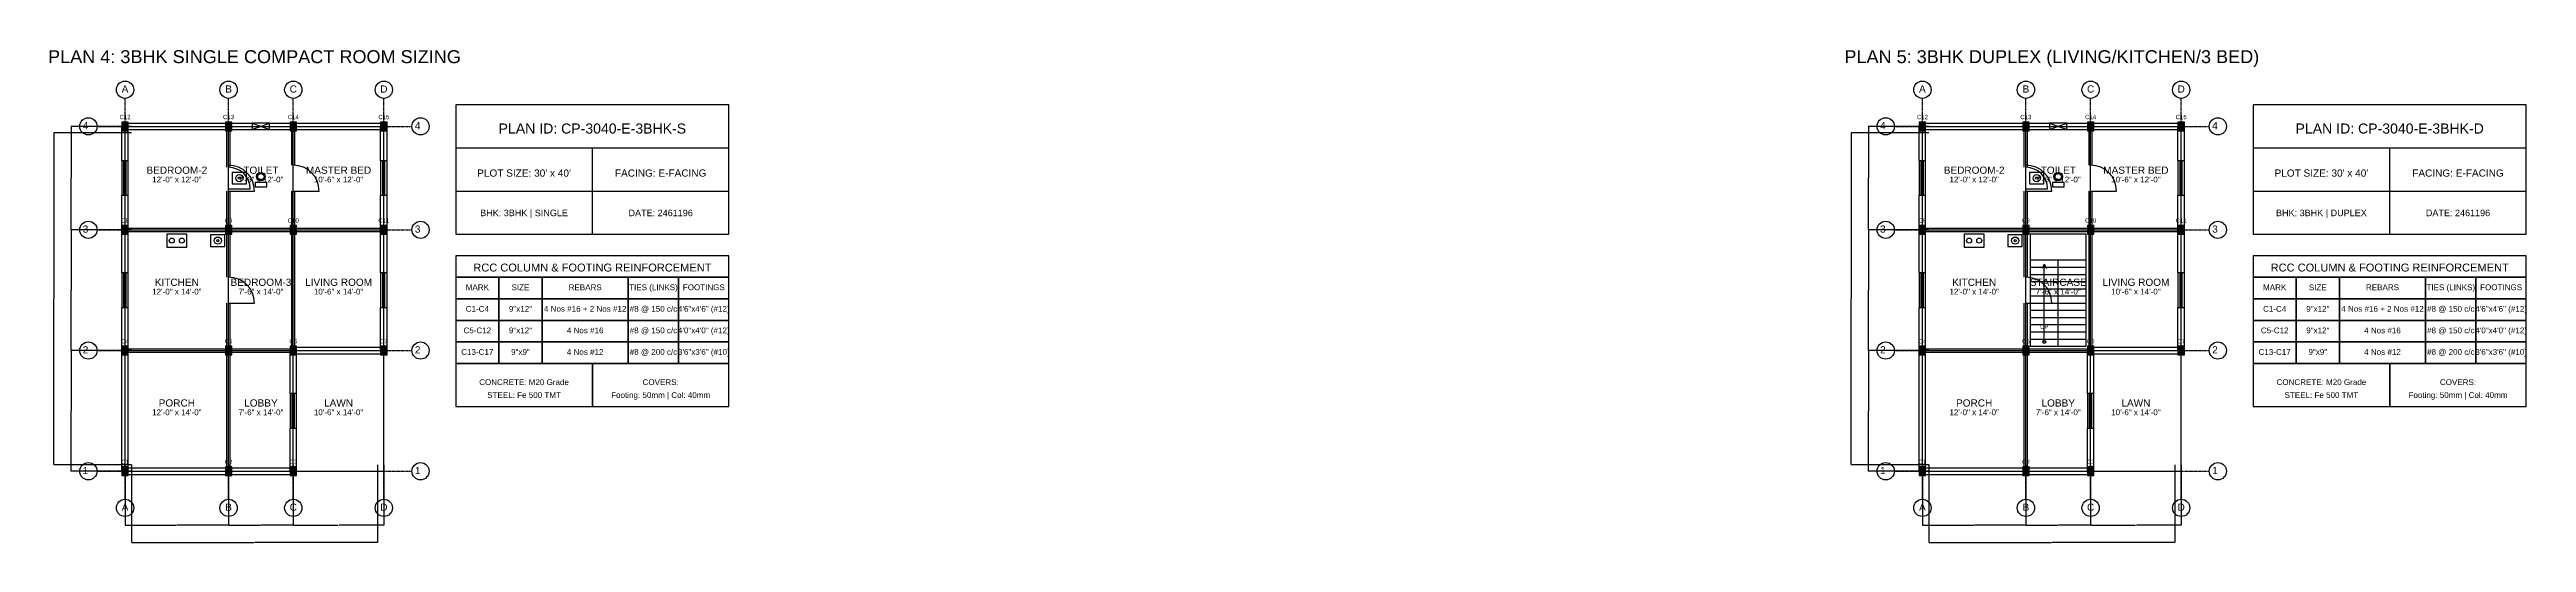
# Model space of a CAD drawing. Header units: inches. Extents: x -134 to 23580, y -99 to 23207.
# Drawn here: x 7395 to 10840, y -99 to 587 of the extents above; entities that cross this region are included whole.
import ezdxf
from ezdxf.enums import TextEntityAlignment as Align

# ---------------------------------------------------------------- set-up
doc = ezdxf.new("R2010")
doc.units = ezdxf.units.IN
doc.header["$MEASUREMENT"] = 0
doc.linetypes.add('CENTER', pattern=[2, 1.25, -0.25, 0.25, -0.25])
for name, color, linetype in [('A-COL-HATCH', 251, 'Continuous'), ('A-COLUMN', 1, 'Continuous'), ('A-DIM', 5, 'Continuous'), ('A-DOOR', 30, 'Continuous'), ('A-FIXTURE', 8, 'Continuous'), ('A-STAIR', 6, 'Continuous'), ('A-TEXT', 2, 'Continuous'), ('A-WALL-EXT', 7, 'Continuous'), ('A-WALL-INT', 9, 'Continuous'), ('A-WINDOW', 4, 'Continuous'), ('S-BEAM-FRAMING', 2, 'Continuous'), ('S-BUBBLE', 4, 'Continuous'), ('S-GRID-CENTER', 8, 'CENTER'), ('S-TABLE', 7, 'Continuous'), ('S-TEXT', 3, 'Continuous')]:
    doc.layers.add(name, color=color, linetype=linetype)
doc.styles.get("Standard").update_dxf_attribs({"font": 'arial.ttf'})
doc.dimstyles.get("Standard").update_dxf_attribs({"dimtxt": 0.18, "dimasz": 0.18, "dimexe": 0.18, "dimexo": 0.0625, "dimgap": 0.09, "dimtad": 0, "dimtih": 1, "dimtoh": 1, "dimdec": 4, "dimzin": 0, "dimdsep": 46, "dimtxsty": 'Standard', "dimcen": 0.09, "dimadec": 0, "dimazin": 0, "dimtfac": 1, "dimtdec": 4, "dimtofl": 0, "dimtmove": 0, "dimatfit": 3, "dimfxl": 1, "dimtolj": 1, "dimtzin": 0, "dimarcsym": 0})

# ---------------------------------------------------------------- blocks, each defined once
blk = doc.blocks.new('*D75')
at = {"layer": 'A-DIM', "color": 0, "lineweight": -2, "transparency": 16777216}
for p, q in [((7500, 8.9), (7500, -75.2)), ((7644, 8.9), (7644, -75.2)), ((7500.2, -75), (7571.4, -75)), ((7643.8, -75), (7572.6, -75))]:
    blk.add_line(p, q, dxfattribs=at)
at = {"layer": 'A-DIM', "color": 0, "transparency": 16777216}
for points in [[(7500.2, -75), (7500.2, -75), (7500, -75)], [(7643.8, -75), (7643.8, -75), (7644, -75)]]:
    blk.add_solid(points, dxfattribs=at)
at = {"layer": 'Defpoints', "color": 0, "transparency": 16777216}
for p in [(7500, 9), (7644, 9), (7644, -75)]:
    blk.add_point(p, dxfattribs=at)
at = {"layer": 'A-DIM', "color": 0, "transparency": 16777216, "insert": (7572, -75), "char_height": 0.18, "attachment_point": 5}
blk.add_mtext('\\A1;144.0000', dxfattribs=at)
blk = doc.blocks.new('*D76')
at = {"layer": 'A-DIM', "color": 0, "lineweight": -2, "transparency": 16777216}
for p, q in [((7644, 8.9), (7644, -75.2)), ((7734, 8.9), (7734, -75.2)), ((7644.2, -75), (7688.5, -75)), ((7733.8, -75), (7689.5, -75))]:
    blk.add_line(p, q, dxfattribs=at)
at = {"layer": 'A-DIM', "color": 0, "transparency": 16777216}
for points in [[(7644.2, -75), (7644.2, -75), (7644, -75)], [(7733.8, -75), (7733.8, -75), (7734, -75)]]:
    blk.add_solid(points, dxfattribs=at)
at = {"layer": 'Defpoints', "color": 0, "transparency": 16777216}
for p in [(7644, 9), (7734, 9), (7734, -75)]:
    blk.add_point(p, dxfattribs=at)
at = {"layer": 'A-DIM', "color": 0, "transparency": 16777216, "insert": (7689, -75), "char_height": 0.18, "attachment_point": 5}
blk.add_mtext('\\A1;90.0000', dxfattribs=at)
blk = doc.blocks.new('*D77')
at = {"layer": 'A-DIM', "color": 0, "lineweight": -2, "transparency": 16777216}
for p, q in [((7734, 8.9), (7734, -75.2)), ((7860, 8.9), (7860, -75.2)), ((7734.2, -75), (7796.4, -75)), ((7859.8, -75), (7797.6, -75))]:
    blk.add_line(p, q, dxfattribs=at)
at = {"layer": 'A-DIM', "color": 0, "transparency": 16777216}
for points in [[(7734.2, -75), (7734.2, -75), (7734, -75)], [(7859.8, -75), (7859.8, -75), (7860, -75)]]:
    blk.add_solid(points, dxfattribs=at)
at = {"layer": 'Defpoints', "color": 0, "transparency": 16777216}
for p in [(7734, 9), (7860, 9), (7860, -75)]:
    blk.add_point(p, dxfattribs=at)
at = {"layer": 'A-DIM', "color": 0, "transparency": 16777216, "insert": (7797, -75), "char_height": 0.18, "attachment_point": 5}
blk.add_mtext('\\A1;126.0000', dxfattribs=at)
blk = doc.blocks.new('*D78')
at = {"layer": 'A-DIM', "color": 0, "lineweight": -2, "transparency": 16777216}
for p, q in [((7509, 8.9), (7509, -99.2)), ((7851, 8.9), (7851, -99.2)), ((7509.2, -99), (7679.4, -99)), ((7850.8, -99), (7680.6, -99))]:
    blk.add_line(p, q, dxfattribs=at)
at = {"layer": 'A-DIM', "color": 0, "transparency": 16777216}
for points in [[(7509.2, -99), (7509.2, -99), (7509, -99)], [(7850.8, -99), (7850.8, -99), (7851, -99)]]:
    blk.add_solid(points, dxfattribs=at)
at = {"layer": 'Defpoints', "color": 0, "transparency": 16777216}
for p in [(7509, 9), (7851, 9), (7851, -99)]:
    blk.add_point(p, dxfattribs=at)
at = {"layer": 'A-DIM', "color": 0, "transparency": 16777216, "insert": (7680, -99), "char_height": 0.18, "attachment_point": 5}
blk.add_mtext('\\A1;342.0000', dxfattribs=at)
blk = doc.blocks.new('*D79')
at = {"layer": 'A-DIM', "color": 0, "lineweight": -2, "transparency": 16777216}
for p, q in [((7508.9, 168), (7424.8, 168)), ((7425, 167.8), (7425, 84.2)), ((7425, 0.2), (7425, 83.8)), ((7508.9, 0), (7424.8, 0))]:
    blk.add_line(p, q, dxfattribs=at)
at = {"layer": 'A-DIM', "color": 0, "transparency": 16777216}
for points in [[(7425, 167.8), (7425, 167.8), (7425, 168)], [(7425, 0.2), (7425, 0.2), (7425, 0)]]:
    blk.add_solid(points, dxfattribs=at)
at = {"layer": 'Defpoints', "color": 0, "transparency": 16777216}
for p in [(7425, 168), (7509, 168), (7509, 0)]:
    blk.add_point(p, dxfattribs=at)
at = {"layer": 'A-DIM', "color": 0, "transparency": 16777216, "insert": (7425, 84), "char_height": 0.18, "attachment_point": 5}
blk.add_mtext('\\A1;168.0000', dxfattribs=at)
blk = doc.blocks.new('*D80')
at = {"layer": 'A-DIM', "color": 0, "lineweight": -2, "transparency": 16777216}
for p, q in [((7508.9, 336), (7424.8, 336)), ((7425, 335.8), (7425, 252.2)), ((7425, 168.2), (7425, 251.8)), ((7508.9, 168), (7424.8, 168))]:
    blk.add_line(p, q, dxfattribs=at)
at = {"layer": 'A-DIM', "color": 0, "transparency": 16777216}
for points in [[(7425, 335.8), (7425, 335.8), (7425, 336)], [(7425, 168.2), (7425, 168.2), (7425, 168)]]:
    blk.add_solid(points, dxfattribs=at)
at = {"layer": 'Defpoints', "color": 0, "transparency": 16777216}
for p in [(7425, 336), (7509, 336), (7509, 168)]:
    blk.add_point(p, dxfattribs=at)
at = {"layer": 'A-DIM', "color": 0, "transparency": 16777216, "insert": (7425, 252), "char_height": 0.18, "attachment_point": 5}
blk.add_mtext('\\A1;168.0000', dxfattribs=at)
blk = doc.blocks.new('*D81')
at = {"layer": 'A-DIM', "color": 0, "lineweight": -2, "transparency": 16777216}
for p, q in [((7508.9, 480), (7424.8, 480)), ((7425, 479.8), (7425, 408.2)), ((7425, 336.2), (7425, 407.8)), ((7508.9, 336), (7424.8, 336))]:
    blk.add_line(p, q, dxfattribs=at)
at = {"layer": 'A-DIM', "color": 0, "transparency": 16777216}
for points in [[(7425, 479.8), (7425, 479.8), (7425, 480)], [(7425, 336.2), (7425, 336.2), (7425, 336)]]:
    blk.add_solid(points, dxfattribs=at)
at = {"layer": 'Defpoints', "color": 0, "transparency": 16777216}
for p in [(7425, 480), (7509, 480), (7509, 336)]:
    blk.add_point(p, dxfattribs=at)
at = {"layer": 'A-DIM', "color": 0, "transparency": 16777216, "insert": (7425, 408), "char_height": 0.18, "attachment_point": 5}
blk.add_mtext('\\A1;144.0000', dxfattribs=at)
blk = doc.blocks.new('*D82')
at = {"layer": 'A-DIM', "color": 0, "lineweight": -2, "transparency": 16777216}
for p, q in [((7508.9, 471), (7400.8, 471)), ((7401, 470.8), (7401, 240.2)), ((7401, 9.2), (7401, 239.8)), ((7508.9, 9), (7400.8, 9))]:
    blk.add_line(p, q, dxfattribs=at)
at = {"layer": 'A-DIM', "color": 0, "transparency": 16777216}
for points in [[(7401, 470.8), (7401, 470.8), (7401, 471)], [(7401, 9.2), (7401, 9.2), (7401, 9)]]:
    blk.add_solid(points, dxfattribs=at)
at = {"layer": 'Defpoints', "color": 0, "transparency": 16777216}
for p in [(7401, 471), (7509, 471), (7509, 9)]:
    blk.add_point(p, dxfattribs=at)
at = {"layer": 'A-DIM', "color": 0, "transparency": 16777216, "insert": (7401, 240), "char_height": 0.18, "attachment_point": 5}
blk.add_mtext('\\A1;462.0000', dxfattribs=at)
blk = doc.blocks.new('*D83')
at = {"layer": 'A-DIM', "color": 0, "lineweight": -2, "transparency": 16777216}
for p, q in [((10000, 8.9), (10000, -75.2)), ((10144, 8.9), (10144, -75.2)), ((10000.2, -75), (10071.4, -75)), ((10143.8, -75), (10072.6, -75))]:
    blk.add_line(p, q, dxfattribs=at)
at = {"layer": 'A-DIM', "color": 0, "transparency": 16777216}
for points in [[(10000.2, -75), (10000.2, -75), (10000, -75)], [(10143.8, -75), (10143.8, -75), (10144, -75)]]:
    blk.add_solid(points, dxfattribs=at)
at = {"layer": 'Defpoints', "color": 0, "transparency": 16777216}
for p in [(10000, 9), (10144, 9), (10144, -75)]:
    blk.add_point(p, dxfattribs=at)
at = {"layer": 'A-DIM', "color": 0, "transparency": 16777216, "insert": (10072, -75), "char_height": 0.18, "attachment_point": 5}
blk.add_mtext('\\A1;144.0000', dxfattribs=at)
blk = doc.blocks.new('*D84')
at = {"layer": 'A-DIM', "color": 0, "lineweight": -2, "transparency": 16777216}
for p, q in [((10144, 8.9), (10144, -75.2)), ((10234, 8.9), (10234, -75.2)), ((10144.2, -75), (10188.5, -75)), ((10233.8, -75), (10189.5, -75))]:
    blk.add_line(p, q, dxfattribs=at)
at = {"layer": 'A-DIM', "color": 0, "transparency": 16777216}
for points in [[(10144.2, -75), (10144.2, -75), (10144, -75)], [(10233.8, -75), (10233.8, -75), (10234, -75)]]:
    blk.add_solid(points, dxfattribs=at)
at = {"layer": 'Defpoints', "color": 0, "transparency": 16777216}
for p in [(10144, 9), (10234, 9), (10234, -75)]:
    blk.add_point(p, dxfattribs=at)
at = {"layer": 'A-DIM', "color": 0, "transparency": 16777216, "insert": (10189, -75), "char_height": 0.18, "attachment_point": 5}
blk.add_mtext('\\A1;90.0000', dxfattribs=at)
blk = doc.blocks.new('*D85')
at = {"layer": 'A-DIM', "color": 0, "lineweight": -2, "transparency": 16777216}
for p, q in [((10234, 8.9), (10234, -75.2)), ((10360, 8.9), (10360, -75.2)), ((10234.2, -75), (10296.4, -75)), ((10359.8, -75), (10297.6, -75))]:
    blk.add_line(p, q, dxfattribs=at)
at = {"layer": 'A-DIM', "color": 0, "transparency": 16777216}
for points in [[(10234.2, -75), (10234.2, -75), (10234, -75)], [(10359.8, -75), (10359.8, -75), (10360, -75)]]:
    blk.add_solid(points, dxfattribs=at)
at = {"layer": 'Defpoints', "color": 0, "transparency": 16777216}
for p in [(10234, 9), (10360, 9), (10360, -75)]:
    blk.add_point(p, dxfattribs=at)
at = {"layer": 'A-DIM', "color": 0, "transparency": 16777216, "insert": (10297, -75), "char_height": 0.18, "attachment_point": 5}
blk.add_mtext('\\A1;126.0000', dxfattribs=at)
blk = doc.blocks.new('*D86')
at = {"layer": 'A-DIM', "color": 0, "lineweight": -2, "transparency": 16777216}
for p, q in [((10009, 8.9), (10009, -99.2)), ((10351, 8.9), (10351, -99.2)), ((10009.2, -99), (10179.4, -99)), ((10350.8, -99), (10180.6, -99))]:
    blk.add_line(p, q, dxfattribs=at)
at = {"layer": 'A-DIM', "color": 0, "transparency": 16777216}
for points in [[(10009.2, -99), (10009.2, -99), (10009, -99)], [(10350.8, -99), (10350.8, -99), (10351, -99)]]:
    blk.add_solid(points, dxfattribs=at)
at = {"layer": 'Defpoints', "color": 0, "transparency": 16777216}
for p in [(10009, 9), (10351, 9), (10351, -99)]:
    blk.add_point(p, dxfattribs=at)
at = {"layer": 'A-DIM', "color": 0, "transparency": 16777216, "insert": (10180, -99), "char_height": 0.18, "attachment_point": 5}
blk.add_mtext('\\A1;342.0000', dxfattribs=at)
blk = doc.blocks.new('*D87')
at = {"layer": 'A-DIM', "color": 0, "lineweight": -2, "transparency": 16777216}
for p, q in [((10008.9, 168), (9924.8, 168)), ((9925, 167.8), (9925, 84.2)), ((9925, 0.2), (9925, 83.8)), ((10008.9, 0), (9924.8, 0))]:
    blk.add_line(p, q, dxfattribs=at)
at = {"layer": 'A-DIM', "color": 0, "transparency": 16777216}
for points in [[(9925, 167.8), (9925, 167.8), (9925, 168)], [(9925, 0.2), (9925, 0.2), (9925, 0)]]:
    blk.add_solid(points, dxfattribs=at)
at = {"layer": 'Defpoints', "color": 0, "transparency": 16777216}
for p in [(9925, 168), (10009, 168), (10009, 0)]:
    blk.add_point(p, dxfattribs=at)
at = {"layer": 'A-DIM', "color": 0, "transparency": 16777216, "insert": (9925, 84), "char_height": 0.18, "attachment_point": 5}
blk.add_mtext('\\A1;168.0000', dxfattribs=at)
blk = doc.blocks.new('*D88')
at = {"layer": 'A-DIM', "color": 0, "lineweight": -2, "transparency": 16777216}
for p, q in [((10008.9, 336), (9924.8, 336)), ((9925, 335.8), (9925, 252.2)), ((9925, 168.2), (9925, 251.8)), ((10008.9, 168), (9924.8, 168))]:
    blk.add_line(p, q, dxfattribs=at)
at = {"layer": 'A-DIM', "color": 0, "transparency": 16777216}
for points in [[(9925, 335.8), (9925, 335.8), (9925, 336)], [(9925, 168.2), (9925, 168.2), (9925, 168)]]:
    blk.add_solid(points, dxfattribs=at)
at = {"layer": 'Defpoints', "color": 0, "transparency": 16777216}
for p in [(9925, 336), (10009, 336), (10009, 168)]:
    blk.add_point(p, dxfattribs=at)
at = {"layer": 'A-DIM', "color": 0, "transparency": 16777216, "insert": (9925, 252), "char_height": 0.18, "attachment_point": 5}
blk.add_mtext('\\A1;168.0000', dxfattribs=at)
blk = doc.blocks.new('*D89')
at = {"layer": 'A-DIM', "color": 0, "lineweight": -2, "transparency": 16777216}
for p, q in [((10008.9, 480), (9924.8, 480)), ((9925, 479.8), (9925, 408.2)), ((9925, 336.2), (9925, 407.8)), ((10008.9, 336), (9924.8, 336))]:
    blk.add_line(p, q, dxfattribs=at)
at = {"layer": 'A-DIM', "color": 0, "transparency": 16777216}
for points in [[(9925, 479.8), (9925, 479.8), (9925, 480)], [(9925, 336.2), (9925, 336.2), (9925, 336)]]:
    blk.add_solid(points, dxfattribs=at)
at = {"layer": 'Defpoints', "color": 0, "transparency": 16777216}
for p in [(9925, 480), (10009, 480), (10009, 336)]:
    blk.add_point(p, dxfattribs=at)
at = {"layer": 'A-DIM', "color": 0, "transparency": 16777216, "insert": (9925, 408), "char_height": 0.18, "attachment_point": 5}
blk.add_mtext('\\A1;144.0000', dxfattribs=at)
blk = doc.blocks.new('*D90')
at = {"layer": 'A-DIM', "color": 0, "lineweight": -2, "transparency": 16777216}
for p, q in [((10008.9, 471), (9900.8, 471)), ((9901, 470.8), (9901, 240.2)), ((9901, 9.2), (9901, 239.8)), ((10008.9, 9), (9900.8, 9))]:
    blk.add_line(p, q, dxfattribs=at)
at = {"layer": 'A-DIM', "color": 0, "transparency": 16777216}
for points in [[(9901, 470.8), (9901, 470.8), (9901, 471)], [(9901, 9.2), (9901, 9.2), (9901, 9)]]:
    blk.add_solid(points, dxfattribs=at)
at = {"layer": 'Defpoints', "color": 0, "transparency": 16777216}
for p in [(9901, 471), (10009, 471), (10009, 9)]:
    blk.add_point(p, dxfattribs=at)
at = {"layer": 'A-DIM', "color": 0, "transparency": 16777216, "insert": (9901, 240), "char_height": 0.18, "attachment_point": 5}
blk.add_mtext('\\A1;462.0000', dxfattribs=at)

msp = doc.modelspace()

# ---------------------------------------------------------------- linework, layer by layer
at = {"layer": 'A-COL-HATCH'}
for points in [[(7495.5, 474), (7504.5, 474), (7495.5, 486), (7504.5, 486)], [(7639.5, 474), (7648.5, 474), (7639.5, 486), (7648.5, 486)], [(7729.5, 474), (7738.5, 474), (7729.5, 486), (7738.5, 486)], [(7855.5, 474), (7864.5, 474), (7855.5, 486), (7864.5, 486)], [(9995.5, 474), (10004.5, 474), (9995.5, 486), (10004.5, 486)], [(10139.5, 474), (10148.5, 474), (10139.5, 486), (10148.5, 486)], [(10229.5, 474), (10238.5, 474), (10229.5, 486), (10238.5, 486)], [(10355.5, 474), (10364.5, 474), (10355.5, 486), (10364.5, 486)], [(7495.5, 330), (7504.5, 330), (7495.5, 342), (7504.5, 342)], [(7639.5, 330), (7648.5, 330), (7639.5, 342), (7648.5, 342)], [(7729.5, 330), (7738.5, 330), (7729.5, 342), (7738.5, 342)], [(7855.5, 330), (7864.5, 330), (7855.5, 342), (7864.5, 342)], [(9995.5, 330), (10004.5, 330), (9995.5, 342), (10004.5, 342)], [(10139.5, 330), (10148.5, 330), (10139.5, 342), (10148.5, 342)], [(10229.5, 330), (10238.5, 330), (10229.5, 342), (10238.5, 342)], [(10355.5, 330), (10364.5, 330), (10355.5, 342), (10364.5, 342)], [(7495.5, 162), (7504.5, 162), (7495.5, 174), (7504.5, 174)], [(7639.5, 162), (7648.5, 162), (7639.5, 174), (7648.5, 174)], [(7729.5, 162), (7738.5, 162), (7729.5, 174), (7738.5, 174)], [(7855.5, 162), (7864.5, 162), (7855.5, 174), (7864.5, 174)], [(9995.5, 162), (10004.5, 162), (9995.5, 174), (10004.5, 174)], [(10139.5, 162), (10148.5, 162), (10139.5, 174), (10148.5, 174)], [(10229.5, 162), (10238.5, 162), (10229.5, 174), (10238.5, 174)], [(10355.5, 162), (10364.5, 162), (10355.5, 174), (10364.5, 174)], [(7495.5, -6), (7504.5, -6), (7495.5, 6), (7504.5, 6)], [(7639.5, -6), (7648.5, -6), (7639.5, 6), (7648.5, 6)], [(7729.5, -6), (7738.5, -6), (7729.5, 6), (7738.5, 6)], [(9995.5, -6), (10004.5, -6), (9995.5, 6), (10004.5, 6)], [(10139.5, -6), (10148.5, -6), (10139.5, 6), (10148.5, 6)], [(10229.5, -6), (10238.5, -6), (10229.5, 6), (10238.5, 6)]]:
    msp.add_solid(points, dxfattribs=at)
at = {"layer": 'A-COLUMN'}
for points in [[(7495.5, 474), (7504.5, 474), (7504.5, 486), (7495.5, 486)], [(7639.5, 474), (7648.5, 474), (7648.5, 486), (7639.5, 486)], [(7729.5, 474), (7738.5, 474), (7738.5, 486), (7729.5, 486)], [(7855.5, 474), (7864.5, 474), (7864.5, 486), (7855.5, 486)], [(9995.5, 474), (10004.5, 474), (10004.5, 486), (9995.5, 486)], [(10139.5, 474), (10148.5, 474), (10148.5, 486), (10139.5, 486)], [(10229.5, 474), (10238.5, 474), (10238.5, 486), (10229.5, 486)], [(10355.5, 474), (10364.5, 474), (10364.5, 486), (10355.5, 486)], [(7495.5, 330), (7504.5, 330), (7504.5, 342), (7495.5, 342)], [(7639.5, 330), (7648.5, 330), (7648.5, 342), (7639.5, 342)], [(7729.5, 330), (7738.5, 330), (7738.5, 342), (7729.5, 342)], [(7855.5, 330), (7864.5, 330), (7864.5, 342), (7855.5, 342)], [(9995.5, 330), (10004.5, 330), (10004.5, 342), (9995.5, 342)], [(10139.5, 330), (10148.5, 330), (10148.5, 342), (10139.5, 342)], [(10229.5, 330), (10238.5, 330), (10238.5, 342), (10229.5, 342)], [(10355.5, 330), (10364.5, 330), (10364.5, 342), (10355.5, 342)], [(7495.5, 162), (7504.5, 162), (7504.5, 174), (7495.5, 174)], [(7639.5, 162), (7648.5, 162), (7648.5, 174), (7639.5, 174)], [(7729.5, 162), (7738.5, 162), (7738.5, 174), (7729.5, 174)], [(7855.5, 162), (7864.5, 162), (7864.5, 174), (7855.5, 174)], [(9995.5, 162), (10004.5, 162), (10004.5, 174), (9995.5, 174)], [(10139.5, 162), (10148.5, 162), (10148.5, 174), (10139.5, 174)], [(10229.5, 162), (10238.5, 162), (10238.5, 174), (10229.5, 174)], [(10355.5, 162), (10364.5, 162), (10364.5, 174), (10355.5, 174)], [(7495.5, -6), (7504.5, -6), (7504.5, 6), (7495.5, 6)], [(7639.5, -6), (7648.5, -6), (7648.5, 6), (7639.5, 6)], [(7729.5, -6), (7738.5, -6), (7738.5, 6), (7729.5, 6)], [(9995.5, -6), (10004.5, -6), (10004.5, 6), (9995.5, 6)], [(10139.5, -6), (10148.5, -6), (10148.5, 6), (10139.5, 6)], [(10229.5, -6), (10238.5, -6), (10238.5, 6), (10229.5, 6)]]:
    msp.add_lwpolyline(points, close=True, dxfattribs=at)
at = {"layer": 'A-DOOR'}
for p, q in [((7644, 393), (7674, 393)), ((7644, 390), (7680, 390)), ((7734, 390), (7770, 390)), ((10144, 393), (10174, 393)), ((10144, 390), (10180, 390)), ((10234, 390), (10270, 390)), ((7644, 234), (7680, 234)), ((7644, 234), (7680, 234)), ((10144, 234), (10180, 234))]:
    msp.add_line(p, q, dxfattribs=at)
for centre, radius in [((7644, 390), 36), ((7644, 393), 30), ((7734, 390), 36), ((10144, 390), 36), ((10144, 393), 30), ((10234, 390), 36), ((7644, 234), 36), ((7644, 234), 36), ((10144, 234), 36)]:
    msp.add_arc(centre, radius, 0, 90, dxfattribs=at)
at = {"layer": 'A-FIXTURE'}
for points in [[(7649, 400), (7669, 400), (7669, 416), (7649, 416)], [(10149, 400), (10169, 400), (10169, 416), (10149, 416)], [(7681, 396), (7697, 396), (7697, 402), (7681, 402)], [(10181, 396), (10197, 396), (10197, 402), (10181, 402)], [(7558, 312), (7586, 312), (7586, 330), (7558, 330)], [(7619, 313), (7639, 313), (7639, 329), (7619, 329)], [(10058, 312), (10086, 312), (10086, 330), (10058, 330)], [(10119, 313), (10139, 313), (10139, 329), (10119, 329)]]:
    msp.add_lwpolyline(points, close=True, dxfattribs=at)
for centre, radius in [((7689, 410), 6), ((7689, 410), 4.5), ((10189, 410), 6), ((10189, 410), 4.5), ((7659, 408), 5), ((7659, 408), 1.5), ((10159, 408), 5), ((10159, 408), 1.5), ((7565, 321), 3.5), ((7579, 321), 3.5), ((7629, 321), 5), ((7629, 321), 1.5), ((10065, 321), 3.5), ((10079, 321), 3.5), ((10129, 321), 5), ((10129, 321), 1.5)]:
    msp.add_circle(centre, radius, dxfattribs=at)
at = {"layer": 'A-STAIR'}
for p, q in [((10150, 294), (10228, 294)), ((10150, 284), (10189, 284)), ((10169.5, 288), (10166.5, 282)), ((10169.5, 180), (10169.5, 288)), ((10169.5, 288), (10172.5, 282)), ((10189, 174), (10189, 294)), ((10189, 284), (10228, 284)), ((10150, 274), (10189, 274)), ((10150, 264), (10189, 264)), ((10150, 254), (10189, 254)), ((10150, 244), (10189, 244)), ((10189, 274), (10228, 274)), ((10189, 264), (10228, 264)), ((10189, 254), (10228, 254)), ((10189, 244), (10228, 244)), ((10150, 234), (10189, 234)), ((10150, 224), (10189, 224)), ((10150, 214), (10189, 214)), ((10189, 234), (10228, 234)), ((10189, 224), (10228, 224)), ((10189, 214), (10228, 214)), ((10150, 204), (10189, 204)), ((10150, 194), (10189, 194)), ((10150, 184), (10189, 184)), ((10189, 204), (10228, 204)), ((10189, 194), (10228, 194)), ((10189, 184), (10228, 184))]:
    msp.add_line(p, q, dxfattribs=at)
msp.add_lwpolyline([(10150, 174), (10228, 174), (10228, 330), (10150, 330)], close=True, dxfattribs=at)
msp.add_circle((10169.5, 180), 2, dxfattribs=at)
at = {"layer": 'A-WALL-EXT'}
for p, q in [((7500, 484.5), (7644, 484.5)), ((7644, 484.5), (7677, 484.5)), ((7701, 484.5), (7734, 484.5)), ((7734, 484.5), (7860, 484.5)), ((10000, 484.5), (10144, 484.5)), ((10144, 484.5), (10177, 484.5)), ((10201, 484.5), (10234, 484.5)), ((10234, 484.5), (10360, 484.5)), ((7495.5, 432), (7495.5, 480)), ((7500, 475.5), (7644, 475.5)), ((7504.5, 432), (7504.5, 480)), ((7644, 475.5), (7677, 475.5)), ((7701, 475.5), (7734, 475.5)), ((7734, 475.5), (7860, 475.5)), ((7855.5, 432), (7855.5, 480)), ((7864.5, 432), (7864.5, 480)), ((7960, 450), (8340, 450)), ((8150, 330), (8150, 450)), ((9995.5, 432), (9995.5, 480)), ((10000, 475.5), (10144, 475.5)), ((10004.5, 432), (10004.5, 480)), ((10144, 475.5), (10177, 475.5)), ((10201, 475.5), (10234, 475.5)), ((10234, 475.5), (10360, 475.5)), ((10355.5, 432), (10355.5, 480)), ((10364.5, 432), (10364.5, 480)), ((10460, 450), (10840, 450)), ((10650, 330), (10650, 450)), ((7495.5, 336), (7495.5, 384)), ((7504.5, 336), (7504.5, 384)), ((7855.5, 336), (7855.5, 384)), ((7864.5, 336), (7864.5, 384)), ((7960, 390), (8340, 390)), ((9995.5, 336), (9995.5, 384)), ((10004.5, 336), (10004.5, 384)), ((10355.5, 336), (10355.5, 384)), ((10364.5, 336), (10364.5, 384)), ((10460, 390), (10840, 390)), ((7495.5, 276), (7495.5, 336)), ((7504.5, 276), (7504.5, 336)), ((7855.5, 276), (7855.5, 336)), ((7864.5, 276), (7864.5, 336)), ((9995.5, 276), (9995.5, 336)), ((10004.5, 276), (10004.5, 336)), ((10355.5, 276), (10355.5, 336)), ((10364.5, 276), (10364.5, 336)), ((7495.5, 168), (7495.5, 228)), ((7504.5, 168), (7504.5, 228)), ((7855.5, 168), (7855.5, 228)), ((7864.5, 168), (7864.5, 228)), ((9995.5, 168), (9995.5, 228)), ((10004.5, 168), (10004.5, 228)), ((10355.5, 168), (10355.5, 228)), ((10364.5, 168), (10364.5, 228)), ((7734, 172.5), (7860, 172.5)), ((10234, 172.5), (10360, 172.5)), ((7495.5, 0), (7495.5, 168)), ((7504.5, 0), (7504.5, 168)), ((7729.5, 108), (7729.5, 168)), ((7734, 163.5), (7860, 163.5)), ((7738.5, 108), (7738.5, 168)), ((9995.5, 0), (9995.5, 168)), ((10004.5, 0), (10004.5, 168)), ((10229.5, 108), (10229.5, 168)), ((10234, 163.5), (10360, 163.5)), ((10238.5, 108), (10238.5, 168)), ((7729.5, 0), (7729.5, 60)), ((7738.5, 0), (7738.5, 60)), ((10229.5, 0), (10229.5, 60)), ((10238.5, 0), (10238.5, 60)), ((7500, 4.5), (7644, 4.5)), ((7644, 4.5), (7734, 4.5)), ((10000, 4.5), (10144, 4.5)), ((10144, 4.5), (10234, 4.5)), ((7500, -4.5), (7644, -4.5)), ((7644, -4.5), (7734, -4.5)), ((10000, -4.5), (10144, -4.5)), ((10144, -4.5), (10234, -4.5))]:
    msp.add_line(p, q, dxfattribs=at)
for points in [[(7960, 330), (8340, 330), (8340, 510), (7960, 510)], [(10460, 330), (10840, 330), (10840, 510), (10460, 510)]]:
    msp.add_lwpolyline(points, close=True, dxfattribs=at)
at = {"layer": 'A-WALL-INT'}
for p, q in [((7641.75, 423), (7641.75, 480)), ((7646.25, 423), (7646.25, 480)), ((7731.75, 426), (7731.75, 480)), ((7736.25, 426), (7736.25, 480)), ((10141.75, 423), (10141.75, 480)), ((10146.25, 423), (10146.25, 480)), ((10231.75, 426), (10231.75, 480)), ((10236.25, 426), (10236.25, 480)), ((7641.75, 336), (7641.75, 390)), ((7646.25, 336), (7646.25, 390)), ((7731.75, 336), (7731.75, 390)), ((7736.25, 336), (7736.25, 390)), ((10141.75, 336), (10141.75, 390)), ((10146.25, 336), (10146.25, 390)), ((10231.75, 336), (10231.75, 390)), ((10236.25, 336), (10236.25, 390)), ((7500, 338.25), (7644, 338.25)), ((7500, 333.75), (7644, 333.75)), ((7641.75, 270), (7641.75, 336)), ((7644, 338.25), (7734, 338.25)), ((7644, 333.75), (7734, 333.75)), ((7646.25, 270), (7646.25, 336)), ((7731.75, 168), (7731.75, 336)), ((7734, 338.25), (7860, 338.25)), ((7734, 333.75), (7860, 333.75)), ((7736.25, 168), (7736.25, 336)), ((10000, 338.25), (10144, 338.25)), ((10000, 333.75), (10144, 333.75)), ((10141.75, 270), (10141.75, 336)), ((10144, 338.25), (10234, 338.25)), ((10144, 333.75), (10234, 333.75)), ((10146.25, 270), (10146.25, 336)), ((10231.75, 168), (10231.75, 336)), ((10234, 338.25), (10360, 338.25)), ((10234, 333.75), (10360, 333.75)), ((10236.25, 168), (10236.25, 336)), ((7641.75, 168), (7641.75, 234)), ((7646.25, 168), (7646.25, 234)), ((10141.75, 168), (10141.75, 234)), ((10146.25, 168), (10146.25, 234)), ((7500, 170.25), (7644, 170.25)), ((7500, 165.75), (7644, 165.75)), ((7641.75, 0), (7641.75, 168)), ((7644, 170.25), (7734, 170.25)), ((7644, 165.75), (7734, 165.75)), ((7646.25, 0), (7646.25, 168)), ((10000, 170.25), (10144, 170.25)), ((10000, 165.75), (10144, 165.75)), ((10141.75, 0), (10141.75, 168)), ((10144, 170.25), (10234, 170.25)), ((10144, 165.75), (10234, 165.75)), ((10146.25, 0), (10146.25, 168))]:
    msp.add_line(p, q, dxfattribs=at)
at = {"layer": 'A-WINDOW'}
for p, q in [((7677, 475.5), (7701, 484.5)), ((7677, 484.5), (7701, 475.5)), ((10177, 475.5), (10201, 484.5)), ((10177, 484.5), (10201, 475.5)), ((7498.5, 384), (7498.5, 432)), ((7501.5, 384), (7501.5, 432)), ((7858.5, 384), (7858.5, 432)), ((7861.5, 384), (7861.5, 432)), ((9998.5, 384), (9998.5, 432)), ((10001.5, 384), (10001.5, 432)), ((10358.5, 384), (10358.5, 432)), ((10361.5, 384), (10361.5, 432)), ((7498.5, 228), (7498.5, 276)), ((7501.5, 228), (7501.5, 276)), ((7858.5, 228), (7858.5, 276)), ((7861.5, 228), (7861.5, 276)), ((9998.5, 228), (9998.5, 276)), ((10001.5, 228), (10001.5, 276)), ((10358.5, 228), (10358.5, 276)), ((10361.5, 228), (10361.5, 276)), ((7732.5, 60), (7732.5, 108)), ((7735.5, 60), (7735.5, 108)), ((10232.5, 60), (10232.5, 108)), ((10235.5, 60), (10235.5, 108))]:
    msp.add_line(p, q, dxfattribs=at)
for points in [[(7677, 475.5), (7701, 475.5), (7701, 484.5), (7677, 484.5)], [(10177, 475.5), (10201, 475.5), (10201, 484.5), (10177, 484.5)], [(7495.5, 384), (7504.5, 384), (7504.5, 432), (7495.5, 432)], [(7855.5, 384), (7864.5, 384), (7864.5, 432), (7855.5, 432)], [(9995.5, 384), (10004.5, 384), (10004.5, 432), (9995.5, 432)], [(10355.5, 384), (10364.5, 384), (10364.5, 432), (10355.5, 432)], [(7495.5, 228), (7504.5, 228), (7504.5, 276), (7495.5, 276)], [(7855.5, 228), (7864.5, 228), (7864.5, 276), (7855.5, 276)], [(9995.5, 228), (10004.5, 228), (10004.5, 276), (9995.5, 276)], [(10355.5, 228), (10364.5, 228), (10364.5, 276), (10355.5, 276)], [(7729.5, 60), (7738.5, 60), (7738.5, 108), (7729.5, 108)], [(10229.5, 60), (10238.5, 60), (10238.5, 108), (10229.5, 108)]]:
    msp.add_lwpolyline(points, close=True, dxfattribs=at)
at = {"layer": 'S-BEAM-FRAMING'}
for p, q in [((7500, 0), (7500, 480)), ((7500, 480), (7860, 480)), ((7644, 0), (7644, 480)), ((7734, 0), (7734, 480)), ((7860, 0), (7860, 480)), ((10000, 0), (10000, 480)), ((10000, 480), (10360, 480)), ((10144, 0), (10144, 480)), ((10234, 0), (10234, 480)), ((10360, 0), (10360, 480)), ((7500, 336), (7860, 336)), ((10000, 336), (10360, 336)), ((7500, 168), (7860, 168)), ((10000, 168), (10360, 168)), ((7500, 0), (7860, 0)), ((10000, 0), (10360, 0))]:
    msp.add_line(p, q, dxfattribs=at)
at = {"layer": 'S-BUBBLE'}
for centre in [(7500, 531), (7644, 531), (7734, 531), (7860, 531), (10000, 531), (10144, 531), (10234, 531), (10360, 531), (7449, 480), (7911, 480), (9949, 480), (10411, 480), (7449, 336), (7911, 336), (9949, 336), (10411, 336), (7449, 168), (7911, 168), (9949, 168), (10411, 168), (7449, 0), (7911, 0), (9949, 0), (10411, 0), (7500, -51), (7644, -51), (7734, -51), (7860, -51), (10000, -51), (10144, -51), (10234, -51), (10360, -51)]:
    msp.add_circle(centre, 12, dxfattribs=at)
at = {"layer": 'S-GRID-CENTER'}
for p, q in [((7500, -39), (7500, 519)), ((7644, -39), (7644, 519)), ((7734, -39), (7734, 519)), ((7860, -39), (7860, 519)), ((10000, -39), (10000, 519)), ((10144, -39), (10144, 519)), ((10234, -39), (10234, 519)), ((10360, -39), (10360, 519)), ((7461, 480), (7899, 480)), ((9961, 480), (10399, 480)), ((7461, 336), (7899, 336)), ((9961, 336), (10399, 336)), ((7461, 168), (7899, 168)), ((9961, 168), (10399, 168)), ((7461, 0), (7899, 0)), ((9961, 0), (10399, 0))]:
    msp.add_line(p, q, dxfattribs=at)
at = {"layer": 'S-TABLE'}
for points in [[(7960, 270), (8340, 270), (8340, 300), (7960, 300)], [(10460, 270), (10840, 270), (10840, 300), (10460, 300)], [(7960, 240), (8020, 240), (8020, 270), (7960, 270)], [(8020, 240), (8080, 240), (8080, 270), (8020, 270)], [(8080, 240), (8200, 240), (8200, 270), (8080, 270)], [(8200, 240), (8270, 240), (8270, 270), (8200, 270)], [(8270, 240), (8340, 240), (8340, 270), (8270, 270)], [(10460, 240), (10520, 240), (10520, 270), (10460, 270)], [(10520, 240), (10580, 240), (10580, 270), (10520, 270)], [(10580, 240), (10700, 240), (10700, 270), (10580, 270)], [(10700, 240), (10770, 240), (10770, 270), (10700, 270)], [(10770, 240), (10840, 240), (10840, 270), (10770, 270)], [(7960, 210), (8020, 210), (8020, 240), (7960, 240)], [(7960, 180), (8020, 180), (8020, 210), (7960, 210)], [(8020, 210), (8080, 210), (8080, 240), (8020, 240)], [(8020, 180), (8080, 180), (8080, 210), (8020, 210)], [(8080, 210), (8200, 210), (8200, 240), (8080, 240)], [(8080, 180), (8200, 180), (8200, 210), (8080, 210)], [(8200, 210), (8270, 210), (8270, 240), (8200, 240)], [(8200, 180), (8270, 180), (8270, 210), (8200, 210)], [(8270, 210), (8340, 210), (8340, 240), (8270, 240)], [(8270, 180), (8340, 180), (8340, 210), (8270, 210)], [(10460, 210), (10520, 210), (10520, 240), (10460, 240)], [(10460, 180), (10520, 180), (10520, 210), (10460, 210)], [(10520, 210), (10580, 210), (10580, 240), (10520, 240)], [(10520, 180), (10580, 180), (10580, 210), (10520, 210)], [(10580, 210), (10700, 210), (10700, 240), (10580, 240)], [(10580, 180), (10700, 180), (10700, 210), (10580, 210)], [(10700, 210), (10770, 210), (10770, 240), (10700, 240)], [(10700, 180), (10770, 180), (10770, 210), (10700, 210)], [(10770, 210), (10840, 210), (10840, 240), (10770, 240)], [(10770, 180), (10840, 180), (10840, 210), (10770, 210)], [(7960, 150), (8020, 150), (8020, 180), (7960, 180)], [(8020, 150), (8080, 150), (8080, 180), (8020, 180)], [(8080, 150), (8200, 150), (8200, 180), (8080, 180)], [(8200, 150), (8270, 150), (8270, 180), (8200, 180)], [(8270, 150), (8340, 150), (8340, 180), (8270, 180)], [(10460, 150), (10520, 150), (10520, 180), (10460, 180)], [(10520, 150), (10580, 150), (10580, 180), (10520, 180)], [(10580, 150), (10700, 150), (10700, 180), (10580, 180)], [(10700, 150), (10770, 150), (10770, 180), (10700, 180)], [(10770, 150), (10840, 150), (10840, 180), (10770, 180)], [(7960, 90), (8150, 90), (8150, 150), (7960, 150)], [(8150, 90), (8340, 90), (8340, 150), (8150, 150)], [(10460, 90), (10650, 90), (10650, 150), (10460, 150)], [(10650, 90), (10840, 90), (10840, 150), (10650, 150)]]:
    msp.add_lwpolyline(points, close=True, dxfattribs=at)

# ---------------------------------------------------------------- texts
at = {"layer": 'A-TEXT'}
for s, height, p in [('PLAN 4: 3BHK SINGLE COMPACT ROOM SIZING', 18, (7680, 568)), ('PLAN 5: 3BHK DUPLEX (LIVING/KITCHEN/3 BED)', 18, (10180, 568)), ('C12', 6, (7500, 490)), ('C13', 6, (7644, 490)), ('C14', 6, (7734, 490)), ('C15', 6, (7860, 490)), ('PLAN ID: CP-3040-E-3BHK-S', 14, (8150, 470)), ('C12', 6, (10000, 490)), ('C13', 6, (10144, 490)), ('C14', 6, (10234, 490)), ('C15', 6, (10360, 490)), ('PLAN ID: CP-3040-E-3BHK-D', 14, (10650, 470)), ('BEDROOM-2', 10, (7572, 414)), ('TOILET', 10, (7689, 414)), ('MASTER BED', 10, (7797, 414)), ("PLOT SIZE: 30' x 40'", 10, (8055, 410)), ('FACING: E-FACING', 10, (8245, 410)), ('BEDROOM-2', 10, (10072, 414)), ('TOILET', 10, (10189, 414)), ('MASTER BED', 10, (10297, 414)), ("PLOT SIZE: 30' x 40'", 10, (10555, 410)), ('FACING: E-FACING', 10, (10745, 410)), ('12\'-0" x 12\'-0"', 8, (7572, 402)), ('7\'-6" x 12\'-0"', 8, (7689, 402)), ('10\'-6" x 12\'-0"', 8, (7797, 402)), ('12\'-0" x 12\'-0"', 8, (10072, 402)), ('7\'-6" x 12\'-0"', 8, (10189, 402)), ('10\'-6" x 12\'-0"', 8, (10297, 402)), ('C8', 6, (7500, 346)), ('C9', 6, (7644, 346)), ('C10', 6, (7734, 346)), ('C11', 6, (7860, 346)), ('BHK: 3BHK | SINGLE', 9, (8055, 355)), ('DATE: 2461196', 9, (8245, 355)), ('C8', 6, (10000, 346)), ('C9', 6, (10144, 346)), ('C10', 6, (10234, 346)), ('C11', 6, (10360, 346)), ('BHK: 3BHK | DUPLEX', 9, (10555, 355)), ('DATE: 2461196', 9, (10745, 355)), ('12\'-0" x 14\'-0"', 8, (7572, 246)), ('KITCHEN', 10, (7572, 258)), ('BEDROOM-3', 10, (7689, 258)), ('7\'-6" x 14\'-0"', 8, (7689, 246)), ('LIVING ROOM', 10, (7797, 258)), ('10\'-6" x 14\'-0"', 8, (7797, 246)), ('12\'-0" x 14\'-0"', 8, (10072, 246)), ('KITCHEN', 10, (10072, 258)), ('STAIRCASE', 10, (10189, 258)), ('7\'-6" x 14\'-0"', 8, (10189, 246)), ('LIVING ROOM', 10, (10297, 258)), ('10\'-6" x 14\'-0"', 8, (10297, 246)), ('C4', 6, (7500, 178)), ('C5', 6, (7644, 178)), ('C6', 6, (7734, 178)), ('C7', 6, (7860, 178)), ('C4', 6, (10000, 178)), ('C5', 6, (10144, 178)), ('UP', 6, (10169.5, 198)), ('C6', 6, (10234, 178)), ('C7', 6, (10360, 178)), ('12\'-0" x 14\'-0"', 8, (7572, 78)), ('PORCH', 10, (7572, 90)), ('7\'-6" x 14\'-0"', 8, (7689, 78)), ('LOBBY', 10, (7689, 90)), ('10\'-6" x 14\'-0"', 8, (7797, 78)), ('LAWN', 10, (7797, 90)), ('12\'-0" x 14\'-0"', 8, (10072, 78)), ('PORCH', 10, (10072, 90)), ('7\'-6" x 14\'-0"', 8, (10189, 78)), ('LOBBY', 10, (10189, 90)), ('10\'-6" x 14\'-0"', 8, (10297, 78)), ('LAWN', 10, (10297, 90)), ('C1', 6, (7500, 10)), ('C2', 6, (7644, 10)), ('C3', 6, (7734, 10)), ('C1', 6, (10000, 10)), ('C2', 6, (10144, 10)), ('C3', 6, (10234, 10))]:
    msp.add_text(s, height=height, dxfattribs=at).set_placement(p, align=Align.CENTER)
at = {"layer": 'S-TEXT'}
for s, height, p in [('A', 10, (7500, 527)), ('B', 10, (7644, 527)), ('C', 10, (7734, 527)), ('D', 10, (7860, 527)), ('A', 10, (10000, 527)), ('B', 10, (10144, 527)), ('C', 10, (10234, 527)), ('D', 10, (10360, 527)), ('4', 10, (7445, 476)), ('4', 10, (7907, 476)), ('4', 10, (9945, 476)), ('4', 10, (10407, 476)), ('3', 10, (7445, 332)), ('3', 10, (7907, 332)), ('3', 10, (9945, 332)), ('3', 10, (10407, 332)), ('RCC COLUMN & FOOTING REINFORCEMENT', 11, (8150, 278)), ('RCC COLUMN & FOOTING REINFORCEMENT', 11, (10650, 278)), ('MARK', 8, (7990, 252)), ('SIZE', 8, (8050, 252)), ('REBARS', 8, (8140, 252)), ('TIES (LINKS)', 8, (8235, 252)), ('FOOTINGS', 8, (8305, 252)), ('MARK', 8, (10490, 252)), ('SIZE', 8, (10550, 252)), ('REBARS', 8, (10640, 252)), ('TIES (LINKS)', 8, (10735, 252)), ('FOOTINGS', 8, (10805, 252)), ('C1-C4', 8, (7990, 222)), ('9"x12"', 8, (8050, 222)), ('4 Nos #16 + 2 Nos #12', 8, (8140, 222)), ('#8 @ 150 c/c', 8, (8235, 222)), ('4\'6"x4\'6" (#12)', 8, (8305, 222)), ('C1-C4', 8, (10490, 222)), ('9"x12"', 8, (10550, 222)), ('4 Nos #16 + 2 Nos #12', 8, (10640, 222)), ('#8 @ 150 c/c', 8, (10735, 222)), ('4\'6"x4\'6" (#12)', 8, (10805, 222)), ('2', 10, (7445, 164)), ('2', 10, (7907, 164)), ('C5-C12', 8, (7990, 192)), ('9"x12"', 8, (8050, 192)), ('4 Nos #16', 8, (8140, 192)), ('#8 @ 150 c/c', 8, (8235, 192)), ('4\'0"x4\'0" (#12)', 8, (8305, 192)), ('2', 10, (9945, 164)), ('2', 10, (10407, 164)), ('C5-C12', 8, (10490, 192)), ('9"x12"', 8, (10550, 192)), ('4 Nos #16', 8, (10640, 192)), ('#8 @ 150 c/c', 8, (10735, 192)), ('4\'0"x4\'0" (#12)', 8, (10805, 192)), ('C13-C17', 8, (7990, 162)), ('9"x9"', 8, (8050, 162)), ('4 Nos #12', 8, (8140, 162)), ('#8 @ 200 c/c', 8, (8235, 162)), ('3\'6"x3\'6" (#10)', 8, (8305, 162)), ('C13-C17', 8, (10490, 162)), ('9"x9"', 8, (10550, 162)), ('4 Nos #12', 8, (10640, 162)), ('#8 @ 200 c/c', 8, (10735, 162)), ('3\'6"x3\'6" (#10)', 8, (10805, 162)), ('CONCRETE: M20 Grade', 8, (8055, 120)), ('STEEL: Fe 500 TMT', 8, (8055, 102)), ('Footing: 50mm | Col: 40mm', 8, (8245, 102)), ('COVERS:', 8, (8245, 120)), ('CONCRETE: M20 Grade', 8, (10555, 120)), ('STEEL: Fe 500 TMT', 8, (10555, 102)), ('Footing: 50mm | Col: 40mm', 8, (10745, 102)), ('COVERS:', 8, (10745, 120)), ('1', 10, (7445, -4)), ('1', 10, (7907, -4)), ('1', 10, (9945, -4)), ('1', 10, (10407, -4)), ('A', 10, (7500, -55)), ('B', 10, (7644, -55)), ('C', 10, (7734, -55)), ('D', 10, (7860, -55)), ('A', 10, (10000, -55)), ('B', 10, (10144, -55)), ('C', 10, (10234, -55)), ('D', 10, (10360, -55))]:
    msp.add_text(s, height=height, dxfattribs=at).set_placement(p, align=Align.CENTER)

# ---------------------------------------------------------------- dimensions: what is measured, and where the dimension line sits
at = {"layer": 'A-DIM'}
for base, p1, p2, picture, middle in [((7401, 471), (7509, 9), (7509, 471), '*D82', (7401, 240)), ((7425, 480), (7509, 336), (7509, 480), '*D81', (7425, 408)), ((9901, 471), (10009, 9), (10009, 471), '*D90', (9901, 240)), ((9925, 480), (10009, 336), (10009, 480), '*D89', (9925, 408)), ((7425, 336), (7509, 168), (7509, 336), '*D80', (7425, 252)), ((9925, 336), (10009, 168), (10009, 336), '*D88', (9925, 252)), ((7425, 168), (7509, 0), (7509, 168), '*D79', (7425, 84)), ((9925, 168), (10009, 0), (10009, 168), '*D87', (9925, 84))]:
    dim = msp.add_linear_dim(base=base, p1=p1, p2=p2, angle=90, dimstyle='Standard', dxfattribs=at)
    dim.commit()
    dim.dimension.update_dxf_attribs({"geometry": picture, "text_midpoint": middle})
for base, p1, p2, picture, middle in [((7644, -75), (7500, 9), (7644, 9), '*D75', (7572, -75)), ((7851, -99), (7509, 9), (7851, 9), '*D78', (7680, -99)), ((7734, -75), (7644, 9), (7734, 9), '*D76', (7689, -75)), ((7860, -75), (7734, 9), (7860, 9), '*D77', (7797, -75)), ((10144, -75), (10000, 9), (10144, 9), '*D83', (10072, -75)), ((10351, -99), (10009, 9), (10351, 9), '*D86', (10180, -99)), ((10234, -75), (10144, 9), (10234, 9), '*D84', (10189, -75)), ((10360, -75), (10234, 9), (10360, 9), '*D85', (10297, -75))]:
    dim = msp.add_linear_dim(base=base, p1=p1, p2=p2, dimstyle='Standard', dxfattribs=at)
    dim.commit()
    dim.dimension.update_dxf_attribs({"geometry": picture, "text_midpoint": middle})

doc.saveas('drawing.dxf')
